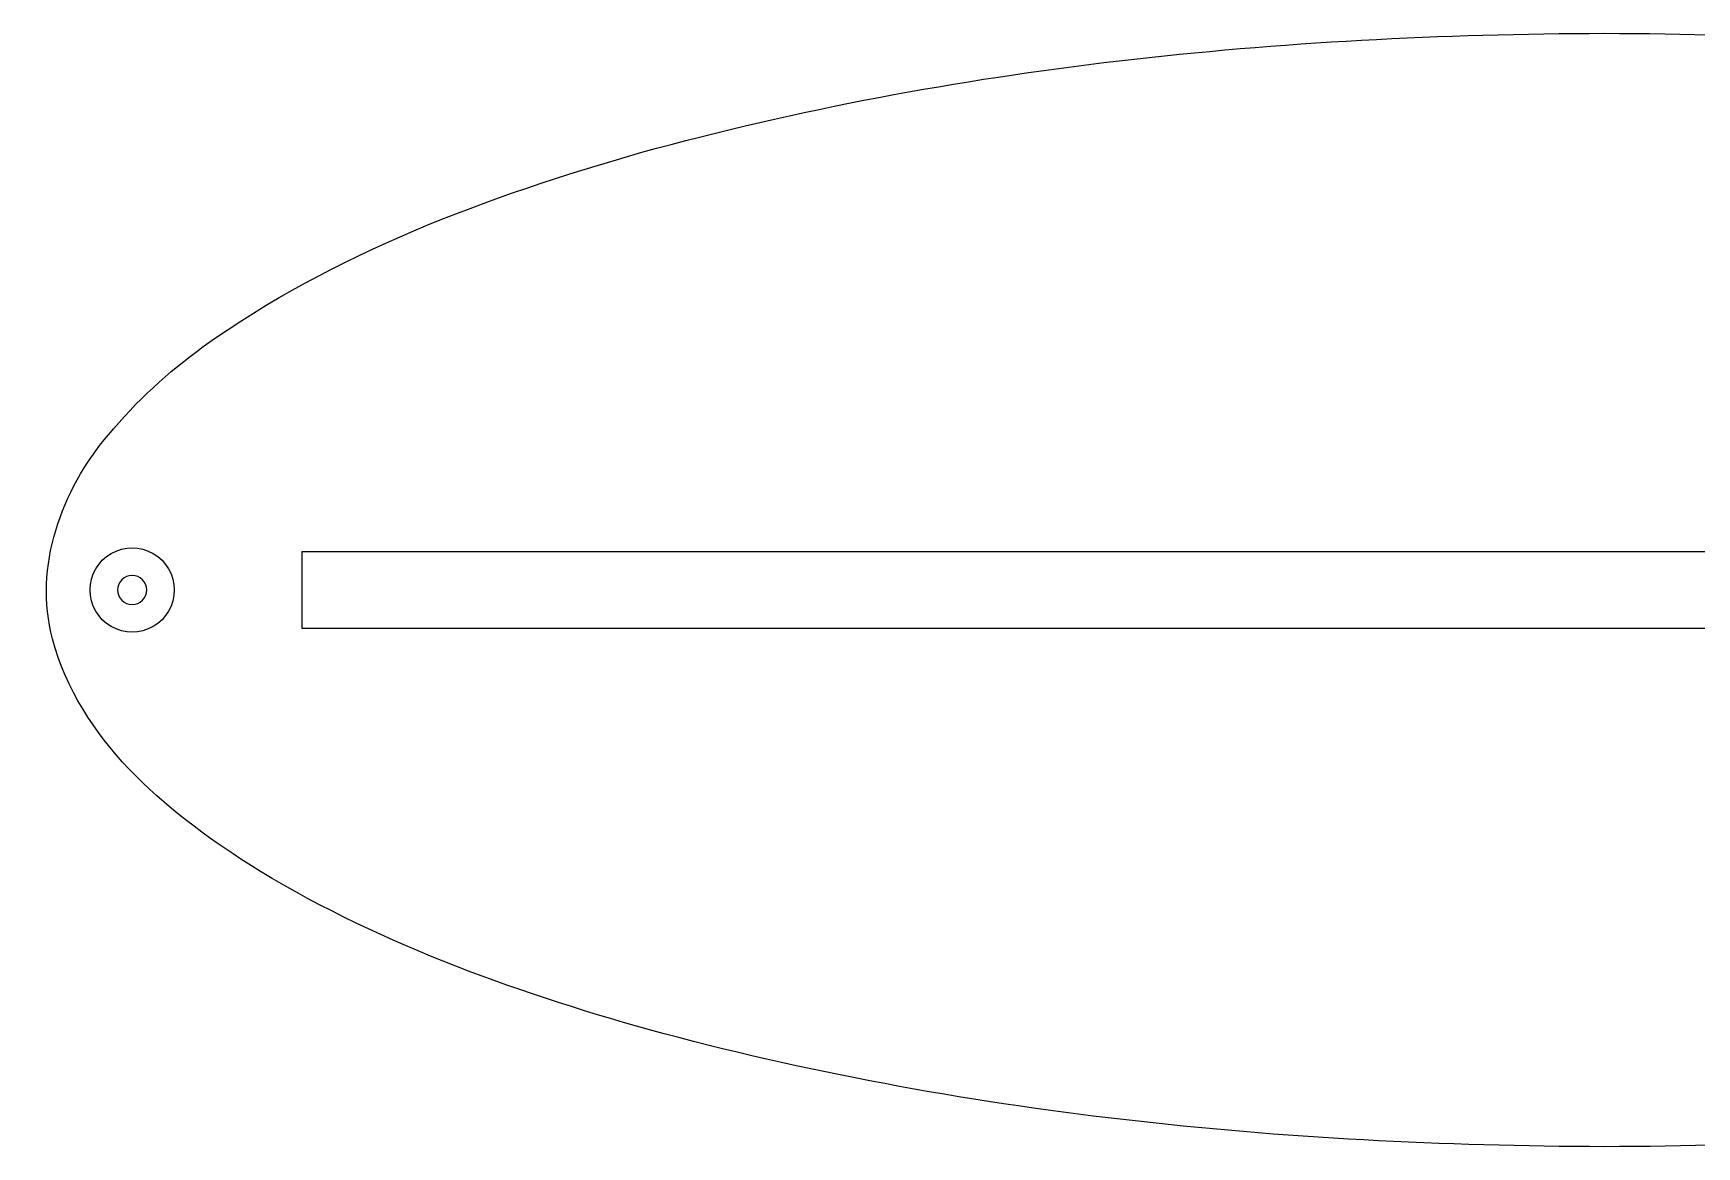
# Model space of a CAD drawing. Extents: x 5 to 370, y 6 to 136.
# Drawn here: x 4.8 to 101.9, y 70.8 to 135.8 of the extents above; entities that cross this region are included whole.
import ezdxf

# ---------------------------------------------------------------- set-up
doc = ezdxf.new("R2010")
doc.units = 0
doc.layers.get('0').update_dxf_attribs({"linetype": 'CONTINUOUS'})

msp = doc.modelspace()

# ---------------------------------------------------------------- linework, layer by layer
at = {"color": 7}
for p, q in [((20.484929, 101.043754), (20.484929, 105.543754)), ((20.484929, 105.543754), (172.63493, 105.543754)), ((11.409929, 103.293756), (11.409929, 103.293756)), ((172.63493, 101.043754), (20.484929, 101.043754))]:
    msp.add_line(p, q, dxfattribs=at)
at = {"color": 6}
msp.add_line((13.021022, 103.293756), (13.021022, 103.293756), dxfattribs=at)
at = {"color": 7}
for points in [[(40.333856, 128.848128), (58.612019, 133.880093), (77.642768, 135.733083), (96.55993, 135.793753)], [(96.55993, 135.793753), (115.32212, 135.735523), (134.19176, 133.907143), (152.33531, 128.973792)], [(14.712816, 117.500016), (22.36463, 122.996683), (31.345175, 126.267485), (40.333856, 128.848128)], [(9.171884, 112.360965), (10.801789, 114.305668), (12.648767, 116.018685), (14.712816, 117.500016)], [(5.910402, 100.43859), (4.782997, 104.662109), (6.43562, 109.123539), (9.171884, 112.360965)], [(10.559929, 104.143756), (10.090487, 104.143756), (9.709929, 103.763198), (9.709929, 103.293756)], [(11.409929, 103.293756), (11.409929, 103.763198), (11.029371, 104.143756), (10.559929, 104.143756)], [(9.709929, 103.293756), (9.709929, 102.824314), (10.090487, 102.443756), (10.559929, 102.443756)], [(10.559929, 102.443756), (11.029371, 102.443756), (11.409929, 102.824314), (11.409929, 103.293756)], [(17.372012, 87.280115), (12.454917, 90.433357), (7.476048, 94.56201), (5.910402, 100.43859)], [(40.784546, 77.613716), (32.646283, 79.900688), (24.579517, 82.795412), (17.372012, 87.280115)], [(152.786, 77.73938), (134.50784, 72.707413), (115.47709, 70.854423), (96.559928, 70.793754)], [(96.559928, 70.793754), (77.797741, 70.85198), (58.928099, 72.680363), (40.784546, 77.613716)]]:
    msp.add_open_spline(points, degree=3, dxfattribs=at)
at = {"color": 6}
for points in [[(8.098836, 103.293756), (8.098836, 104.17302), (8.567918, 104.985494), (9.329382, 105.425125)], [(9.329382, 105.425125), (10.090847, 105.864757), (11.029011, 105.864757), (11.790476, 105.425125)], [(11.790476, 105.425125), (12.55194, 104.985494), (13.021022, 104.17302), (13.021022, 103.293756)], [(9.329382, 101.162387), (8.567918, 101.602019), (8.098836, 102.414492), (8.098836, 103.293756)], [(13.021022, 103.293756), (13.021022, 102.414492), (12.55194, 101.602019), (11.790476, 101.162387)], [(11.790476, 101.162387), (11.029011, 100.722755), (10.090847, 100.722755), (9.329382, 101.162387)]]:
    msp.add_open_spline(points, degree=3, dxfattribs=at)

doc.saveas('drawing.dxf')
